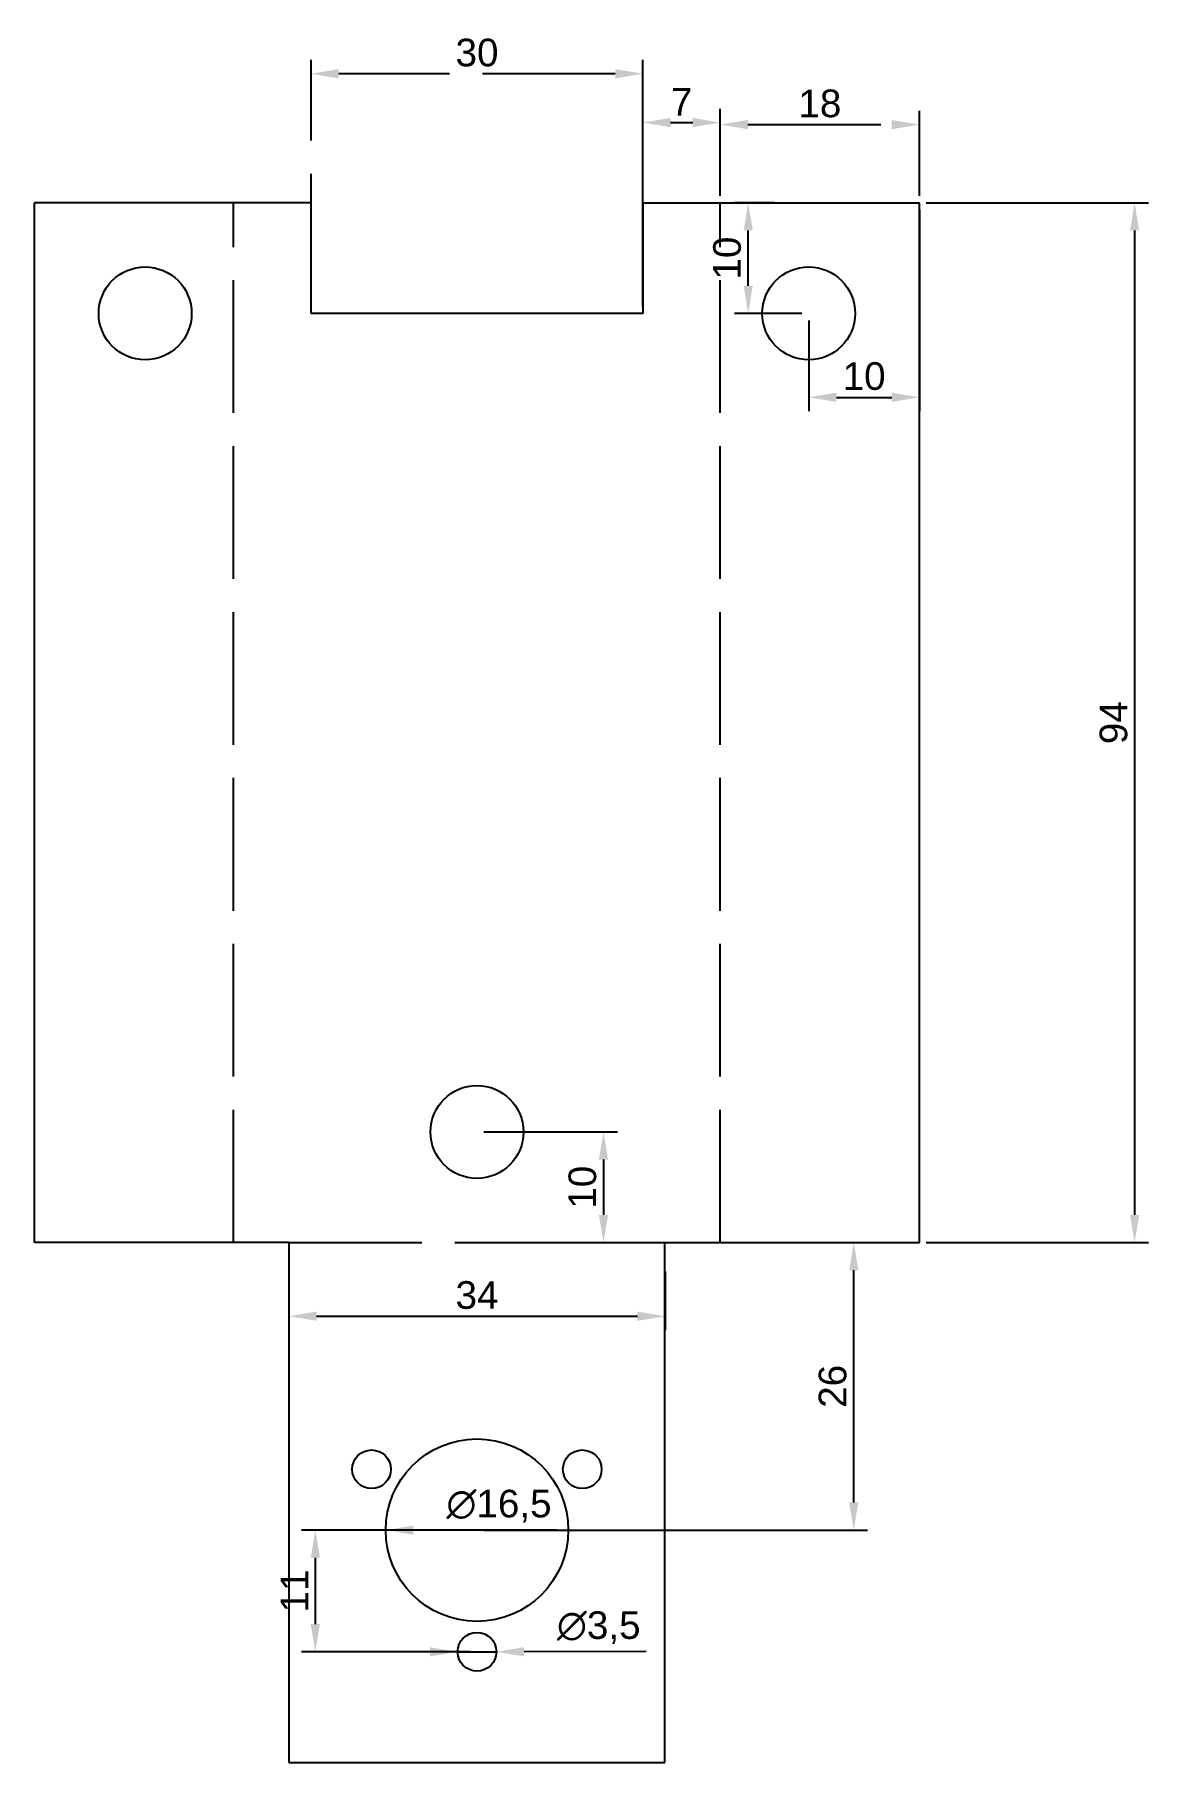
# Model space of a CAD drawing. Header units: millimetres. Extents: x 1610 to 1710, y 1838 to 1994.
import ezdxf

# ---------------------------------------------------------------- set-up
doc = ezdxf.new("R2010")
doc.units = ezdxf.units.MM
doc.linetypes.add('ACAD_ISO02W100', pattern=[15, 12, -3])
doc.styles.get("Standard").update_dxf_attribs({"font": 'arial.ttf'})
doc.dimstyles.new('ISO-25', dxfattribs={"dimtxt": 2.5, "dimasz": 2.5, "dimexe": 1.25, "dimexo": 0.625, "dimtad": 1, "dimtxsty": 'Standard', "dimcen": 2.5, "dimadec": 0, "dimazin": 0, "dimtfac": 1, "dimtmove": 0, "dimatfit": 3, "dimfxl": 1, "dimarcsym": 0})

# ---------------------------------------------------------------- blocks, each defined once
blk = doc.blocks.new('*D2')
at = {"color": 0, "linetype": 'ACAD_ISO02W100', "lineweight": -2, "transparency": 16777216}
for p, q in [((1634.54, 1969.29), (1634.54, 1991.59)), ((1662.04, 1990.34), (1637.04, 1990.34)), ((1664.54, 1969.29), (1664.54, 1991.59))]:
    blk.add_line(p, q, dxfattribs=at)
at = {"color": 0, "linetype": 'ACAD_ISO02W100', "transparency": 16777216}
for points in [[(1637.04, 1990.75), (1637.04, 1989.92), (1634.54, 1990.34)], [(1662.04, 1990.75), (1662.04, 1989.92), (1664.54, 1990.34)]]:
    blk.add_solid(points, dxfattribs=at)
at = {"layer": 'Defpoints', "color": 0, "linetype": 'ACAD_ISO02W100', "transparency": 16777216}
for p in [(1634.54, 1990.34), (1634.54, 1968.67), (1664.54, 1968.67)]:
    blk.add_point(p, dxfattribs=at)
at = {"color": 0, "linetype": 'ACAD_ISO02W100', "transparency": 16777216, "insert": (1649.54, 1992.24), "char_height": 2.5, "attachment_point": 5}
blk.add_mtext('30', dxfattribs=at)
blk = doc.blocks.new('*D3')
at = {"color": 0, "linetype": 'ACAD_ISO02W100', "lineweight": -2, "transparency": 16777216}
for p, q in [((1664.54, 1979.29), (1664.54, 1987.17)), ((1671.54, 1979.29), (1671.54, 1987.17)), ((1667.04, 1985.92), (1669.04, 1985.92))]:
    blk.add_line(p, q, dxfattribs=at)
at = {"color": 0, "linetype": 'ACAD_ISO02W100', "transparency": 16777216}
for points in [[(1667.04, 1986.34), (1667.04, 1985.51), (1664.54, 1985.92)], [(1669.04, 1986.34), (1669.04, 1985.51), (1671.54, 1985.92)]]:
    blk.add_solid(points, dxfattribs=at)
at = {"layer": 'Defpoints', "color": 0, "linetype": 'ACAD_ISO02W100', "transparency": 16777216}
for p in [(1671.54, 1985.92), (1664.54, 1978.67), (1671.54, 1978.67)]:
    blk.add_point(p, dxfattribs=at)
at = {"color": 0, "linetype": 'ACAD_ISO02W100', "transparency": 16777216, "insert": (1668.04, 1987.8), "char_height": 2.5, "attachment_point": 5}
blk.add_mtext('7', dxfattribs=at)
blk = doc.blocks.new('*D4')
at = {"color": 0, "linetype": 'ACAD_ISO02W100', "lineweight": -2, "transparency": 16777216}
for p, q in [((1671.54, 1979.29), (1671.54, 1986.99)), ((1674.04, 1985.74), (1687.04, 1985.74)), ((1689.54, 1979.29), (1689.54, 1986.99))]:
    blk.add_line(p, q, dxfattribs=at)
at = {"color": 0, "linetype": 'ACAD_ISO02W100', "transparency": 16777216}
for points in [[(1674.04, 1986.16), (1674.04, 1985.32), (1671.54, 1985.74)], [(1687.04, 1986.16), (1687.04, 1985.32), (1689.54, 1985.74)]]:
    blk.add_solid(points, dxfattribs=at)
at = {"layer": 'Defpoints', "color": 0, "linetype": 'ACAD_ISO02W100', "transparency": 16777216}
for p in [(1689.54, 1985.74), (1671.54, 1978.67), (1689.54, 1978.67)]:
    blk.add_point(p, dxfattribs=at)
at = {"color": 0, "linetype": 'ACAD_ISO02W100', "transparency": 16777216, "insert": (1680.54, 1987.64), "char_height": 2.5, "attachment_point": 5}
blk.add_mtext('18', dxfattribs=at)
blk = doc.blocks.new('*D5')
at = {"color": 0, "lineweight": -2, "transparency": 16777216}
for p, q in [((1689.54, 1978.04), (1689.54, 1959.83)), ((1679.54, 1968.04), (1679.54, 1959.83)), ((1682.04, 1961.08), (1687.04, 1961.08))]:
    blk.add_line(p, q, dxfattribs=at)
at = {"color": 0, "transparency": 16777216}
for points in [[(1682.04, 1961.5), (1682.04, 1960.67), (1679.54, 1961.08)], [(1687.04, 1961.5), (1687.04, 1960.67), (1689.54, 1961.08)]]:
    blk.add_solid(points, dxfattribs=at)
at = {"layer": 'Defpoints', "color": 0, "transparency": 16777216}
for p in [(1689.54, 1978.67), (1679.54, 1968.67), (1689.54, 1961.08)]:
    blk.add_point(p, dxfattribs=at)
at = {"color": 0, "transparency": 16777216, "insert": (1684.54, 1962.99), "char_height": 2.5, "attachment_point": 5}
blk.add_mtext('10', dxfattribs=at)
blk = doc.blocks.new('*D6')
at = {"color": 0, "lineweight": -2, "transparency": 16777216}
for p, q in [((1676.41, 1978.67), (1672.81, 1978.67)), ((1674.06, 1971.17), (1674.06, 1976.17)), ((1678.91, 1968.67), (1672.81, 1968.67))]:
    blk.add_line(p, q, dxfattribs=at)
at = {"color": 0, "transparency": 16777216}
for points in [[(1673.65, 1976.17), (1674.48, 1976.17), (1674.06, 1978.67)], [(1673.65, 1971.17), (1674.48, 1971.17), (1674.06, 1968.67)]]:
    blk.add_solid(points, dxfattribs=at)
at = {"layer": 'Defpoints', "color": 0, "transparency": 16777216}
for p in [(1674.06, 1978.67), (1677.04, 1978.67), (1679.54, 1968.67)]:
    blk.add_point(p, dxfattribs=at)
at = {"color": 0, "transparency": 16777216, "insert": (1672.16, 1973.67), "char_height": 2.5, "attachment_point": 5, "rotation": 90}
blk.add_mtext('10', dxfattribs=at)
blk = doc.blocks.new('*U7')
blk.add_circle((0, 0), 1.75)
blk = doc.blocks.new('*U8')
at = {"color": 0, "linetype": 'ByBlock', "lineweight": -2, "transparency": 16777216}
for p, rotation in [((1640.01, 1862.17), 240), ((1659.06, 1862.17), 120)]:
    blk.add_blockref('*U7', p, dxfattribs=dict(at, rotation=rotation))
blk.add_blockref('*U7', (1649.54, 1845.67), dxfattribs=at)
blk = doc.blocks.new('*D10')
at = {"color": 0, "lineweight": -2, "transparency": 16777216}
for p, q in [((1648.91, 1858.67), (1633.67, 1858.67)), ((1634.92, 1856.17), (1634.92, 1850.17)), ((1648.91, 1847.67), (1633.67, 1847.67))]:
    blk.add_line(p, q, dxfattribs=at)
at = {"color": 0, "transparency": 16777216}
for points in [[(1634.51, 1856.17), (1635.34, 1856.17), (1634.92, 1858.67)], [(1634.51, 1850.17), (1635.34, 1850.17), (1634.92, 1847.67)]]:
    blk.add_solid(points, dxfattribs=at)
at = {"layer": 'Defpoints', "color": 0, "transparency": 16777216}
for p in [(1649.54, 1858.67), (1634.92, 1847.67), (1649.54, 1847.67)]:
    blk.add_point(p, dxfattribs=at)
at = {"color": 0, "transparency": 16777216, "insert": (1633.04, 1853.17), "char_height": 2.5, "attachment_point": 5, "rotation": 90}
blk.add_mtext('11', dxfattribs=at)
blk = doc.blocks.new('*D11')
at = {"color": 0, "lineweight": -2, "transparency": 16777216}
for p, q in [((1645.29, 1847.66), (1642.79, 1847.66)), ((1647.79, 1847.67), (1651.29, 1847.67)), ((1664.83, 1847.69), (1653.79, 1847.67))]:
    blk.add_line(p, q, dxfattribs=at)
at = {"color": 0, "transparency": 16777216}
for points in [[(1645.29, 1848.08), (1645.29, 1847.25), (1647.79, 1847.67)], [(1653.79, 1848.09), (1653.79, 1847.26), (1651.29, 1847.67)]]:
    blk.add_solid(points, dxfattribs=at)
at = {"layer": 'Defpoints', "color": 0, "transparency": 16777216}
for p in [(1647.79, 1847.67), (1651.29, 1847.67)]:
    blk.add_point(p, dxfattribs=at)
at = {"color": 0, "transparency": 16777216, "insert": (1660.55, 1849.85), "char_height": 2.5, "attachment_point": 5, "rotation": 0.068}
blk.add_mtext('∅3,5', dxfattribs=at)
blk = doc.blocks.new('*D12')
at = {"color": 0, "lineweight": -2, "transparency": 16777216}
blk.add_line((1656.77, 1858.67), (1643.79, 1858.67), dxfattribs=at)
at = {"color": 0, "transparency": 16777216}
blk.add_solid([(1643.79, 1859.08), (1643.79, 1858.25), (1641.29, 1858.67)], dxfattribs=at)
at = {"layer": 'Defpoints', "color": 0, "transparency": 16777216}
for p in [(1641.29, 1858.67), (1657.79, 1858.67)]:
    blk.add_point(p, dxfattribs=at)
at = {"color": 0, "transparency": 16777216, "insert": (1651.53, 1860.84), "char_height": 2.5, "attachment_point": 5}
blk.add_mtext('∅16,5', dxfattribs=at)
blk = doc.blocks.new('*D13')
at = {"color": 0, "lineweight": -2, "transparency": 16777216}
for p, q in [((1632.54, 1884.04), (1632.54, 1876.76)), ((1666.54, 1882.04), (1666.54, 1876.76)), ((1635.04, 1878.01), (1664.04, 1878.01))]:
    blk.add_line(p, q, dxfattribs=at)
at = {"color": 0, "transparency": 16777216}
for points in [[(1635.04, 1878.43), (1635.04, 1877.59), (1632.54, 1878.01)], [(1664.04, 1878.43), (1664.04, 1877.59), (1666.54, 1878.01)]]:
    blk.add_solid(points, dxfattribs=at)
at = {"layer": 'Defpoints', "color": 0, "transparency": 16777216}
for p in [(1632.54, 1884.67), (1666.54, 1882.67), (1666.54, 1878.01)]:
    blk.add_point(p, dxfattribs=at)
at = {"color": 0, "transparency": 16777216, "insert": (1649.54, 1879.91), "char_height": 2.5, "attachment_point": 5}
blk.add_mtext('34', dxfattribs=at)
blk = doc.blocks.new('*D14')
at = {"color": 0, "lineweight": -2, "transparency": 16777216}
for p, q in [((1690.16, 1978.67), (1710.25, 1978.67)), ((1709, 1976.17), (1709, 1887.17)), ((1690.16, 1884.67), (1710.25, 1884.67))]:
    blk.add_line(p, q, dxfattribs=at)
at = {"color": 0, "transparency": 16777216}
for points in [[(1708.58, 1976.17), (1709.41, 1976.17), (1709, 1978.67)], [(1708.58, 1887.17), (1709.41, 1887.17), (1709, 1884.67)]]:
    blk.add_solid(points, dxfattribs=at)
at = {"layer": 'Defpoints', "color": 0, "transparency": 16777216}
for p in [(1689.54, 1978.67), (1689.54, 1884.67), (1709, 1884.67)]:
    blk.add_point(p, dxfattribs=at)
at = {"color": 0, "transparency": 16777216, "insert": (1707.1, 1931.67), "char_height": 2.5, "attachment_point": 5, "rotation": 90}
blk.add_mtext('94', dxfattribs=at)
blk = doc.blocks.new('*D16')
at = {"color": 0, "lineweight": -2, "transparency": 16777216}
for p, q in [((1650.16, 1884.67), (1684.86, 1884.67)), ((1683.61, 1861.17), (1683.61, 1882.17)), ((1650.16, 1858.67), (1684.86, 1858.67))]:
    blk.add_line(p, q, dxfattribs=at)
at = {"color": 0, "transparency": 16777216}
for points in [[(1683.19, 1882.17), (1684.02, 1882.17), (1683.61, 1884.67)], [(1683.19, 1861.17), (1684.02, 1861.17), (1683.61, 1858.67)]]:
    blk.add_solid(points, dxfattribs=at)
at = {"layer": 'Defpoints', "color": 0, "transparency": 16777216}
for p in [(1649.54, 1884.67), (1683.61, 1884.67), (1649.54, 1858.67)]:
    blk.add_point(p, dxfattribs=at)
at = {"color": 0, "transparency": 16777216, "insert": (1681.7, 1871.67), "char_height": 2.5, "attachment_point": 5, "rotation": 90}
blk.add_mtext('26', dxfattribs=at)
blk = doc.blocks.new('*D17')
at = {"color": 0, "lineweight": -2, "transparency": 16777216}
for p, q in [((1650.16, 1894.67), (1662.23, 1894.67)), ((1660.98, 1892.17), (1660.98, 1887.17)), ((1650.16, 1884.67), (1662.23, 1884.67))]:
    blk.add_line(p, q, dxfattribs=at)
at = {"color": 0, "transparency": 16777216}
for points in [[(1660.56, 1892.17), (1661.39, 1892.17), (1660.98, 1894.67)], [(1660.56, 1887.17), (1661.39, 1887.17), (1660.98, 1884.67)]]:
    blk.add_solid(points, dxfattribs=at)
at = {"layer": 'Defpoints', "color": 0, "transparency": 16777216}
for p in [(1649.54, 1894.67), (1649.54, 1884.67), (1660.98, 1884.67)]:
    blk.add_point(p, dxfattribs=at)
at = {"color": 0, "transparency": 16777216, "insert": (1659.08, 1889.67), "char_height": 2.5, "attachment_point": 5, "rotation": 90}
blk.add_mtext('10', dxfattribs=at)

msp = doc.modelspace()

# ---------------------------------------------------------------- linework, layer by layer
for p, q in [((1609.537, 1884.668), (1609.537, 1978.668)), ((1634.537, 1978.668), (1609.537, 1978.668)), ((1634.537, 1968.668), (1634.537, 1978.668)), ((1664.537, 1978.668), (1664.537, 1968.668)), ((1664.537, 1978.668), (1689.537, 1978.668)), ((1689.537, 1884.668), (1689.537, 1978.668)), ((1664.537, 1968.668), (1634.537, 1968.668)), ((1625.537, 1884.668), (1609.537, 1884.668)), ((1632.537, 1884.668), (1625.537, 1884.668)), ((1632.537, 1884.668), (1632.537, 1844.668)), ((1666.537, 1844.668), (1666.537, 1884.668)), ((1666.537, 1884.668), (1673.537, 1884.668)), ((1673.537, 1884.668), (1689.537, 1884.668)), ((1632.537, 1844.668), (1632.537, 1837.668)), ((1666.537, 1837.668), (1666.537, 1844.668)), ((1632.537, 1837.668), (1666.537, 1837.668))]:
    msp.add_line(p, q)
at = {"color": 242, "linetype": 'ACAD_ISO02W100', "true_color": 0xcd2027}
for p, q in [((1627.537, 1884.668), (1627.537, 1978.668)), ((1671.537, 1884.668), (1671.537, 1978.668)), ((1632.537, 1884.668), (1666.537, 1884.668))]:
    msp.add_line(p, q, dxfattribs=at)
at = {"color": 242, "true_color": 0xcd2027}
for p, q in [((1625.537, 1884.668), (1625.537, 1884.668)), ((1673.537, 1884.668), (1673.537, 1884.668))]:
    msp.add_line(p, q, dxfattribs=at)
for centre, radius in [((1619.537, 1968.668), 4.2), ((1679.537, 1968.668), 4.2), ((1649.537, 1894.668), 4.2), ((1649.537, 1858.668), 8.25)]:
    msp.add_circle(centre, radius)

# ---------------------------------------------------------------- block references
msp.add_blockref('*U8', (0, 2))

# ---------------------------------------------------------------- dimensions: what is measured, and where the dimension line sits
at = {"color": 242, "linetype": 'ACAD_ISO02W100', "true_color": 0xcd2027}
for base, p1, p2, picture, middle in [((1634.537, 1990.337), (1664.537, 1968.668), (1634.537, 1968.668), '*D2', (1649.537, 1992.239)), ((1671.537, 1985.925), (1664.537, 1978.668), (1671.537, 1978.668), '*D3', (1668.037, 1987.8)), ((1689.537, 1985.742), (1671.537, 1978.668), (1689.537, 1978.668), '*D4', (1680.537, 1987.643))]:
    dim = msp.add_linear_dim(base=base, p1=p1, p2=p2, dimstyle='ISO-25', dxfattribs=at)
    dim.commit()
    dim.dimension.update_dxf_attribs({"geometry": picture, "text_midpoint": middle})
at = {"color": 240, "true_color": 0xed1f24}
dim = msp.add_linear_dim(base=(1674.065, 1978.668), p1=(1679.537, 1968.668), p2=(1677.037, 1978.668), angle=90, dimstyle='ISO-25', dxfattribs=at)
dim.commit()
dim.dimension.update_dxf_attribs({"geometry": '*D6', "text_midpoint": (1672.164, 1973.668)})
dim = msp.add_linear_dim(base=(1689.537, 1961.084), p1=(1679.537, 1968.668), p2=(1689.537, 1978.668), dimstyle='ISO-25', dxfattribs=at)
dim.commit()
dim.dimension.update_dxf_attribs({"geometry": '*D5', "text_midpoint": (1684.537, 1962.986)})
for base, p1, p2, picture, middle in [((1708.997, 1884.668), (1689.537, 1978.668), (1689.537, 1884.668), '*D14', (1707.096, 1931.668)), ((1660.977, 1884.668), (1649.537, 1894.668), (1649.537, 1884.668), '*D17', (1659.075, 1889.668)), ((1683.606, 1884.668), (1649.537, 1858.668), (1649.537, 1884.668), '*D16', (1681.704, 1871.668)), ((1634.922, 1847.668), (1649.537, 1858.668), (1649.537, 1847.668), '*D10', (1633.042, 1853.168))]:
    dim = msp.add_linear_dim(base=base, p1=p1, p2=p2, angle=90, dimstyle='ISO-25')
    dim.commit()
    dim.dimension.update_dxf_attribs({"geometry": picture, "text_midpoint": middle})
dim = msp.add_linear_dim(base=(1666.537, 1878.009), p1=(1632.537, 1884.668), p2=(1666.537, 1882.668), dimstyle='ISO-25')
dim.commit()
dim.dimension.update_dxf_attribs({"geometry": '*D13', "text_midpoint": (1649.537, 1879.911)})
for p1, p2, picture, middle in [((1657.787, 1858.668), (1641.287, 1858.668), '*D12', (1651.528, 1858.668)), ((1647.787, 1847.666), (1651.287, 1847.67), '*D11', (1660.557, 1847.681))]:
    dim = msp.add_diameter_dim_2p(p1=p1, p2=p2, dimstyle='ISO-25')
    dim.commit()
    dim.dimension.update_dxf_attribs({"geometry": picture, "text_midpoint": middle, "dimtype": 163})

doc.saveas('drawing.dxf')
